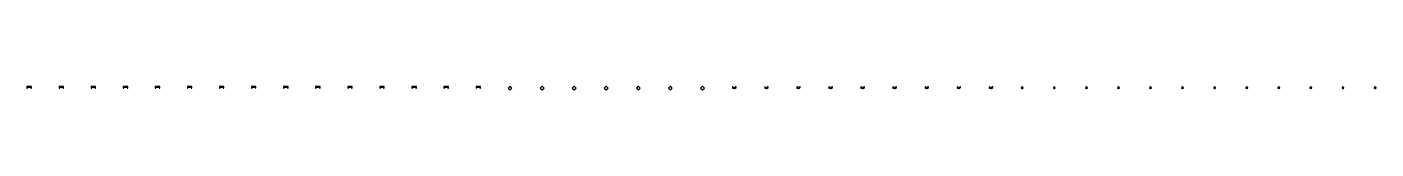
# Model space of a CAD drawing. Extents: x 1000 to 43060, y 940 to 1060.
import ezdxf

# ---------------------------------------------------------------- set-up
doc = ezdxf.new("R2010")
doc.units = 0

msp = doc.modelspace()

# ---------------------------------------------------------------- linework, layer by layer
for points in [[(1000, 1000, 0), (1020, 1000, 0), (1020, 1030, 0), (1120, 1030, 0), (1120, 1000, 0), (1140, 1000, 0), (1140, 1050, 0), (1000, 1050, 0), (1000, 1000, 0)], [(2000, 1000, 0), (2020, 1000, 0), (2020, 1030, 0), (2120, 1030, 0), (2120, 1000, 0), (2140, 1000, 0), (2140, 1050, 0), (2000, 1050, 0), (2000, 1000, 0)], [(3000, 1000, 0), (3020, 1000, 0), (3020, 1030, 0), (3120, 1030, 0), (3120, 1000, 0), (3140, 1000, 0), (3140, 1050, 0), (3000, 1050, 0), (3000, 1000, 0)], [(4000, 1000, 0), (4020, 1000, 0), (4020, 1030, 0), (4120, 1030, 0), (4120, 1000, 0), (4140, 1000, 0), (4140, 1050, 0), (4000, 1050, 0), (4000, 1000, 0)], [(5000, 1000, 0), (5020, 1000, 0), (5020, 1030, 0), (5120, 1030, 0), (5120, 1000, 0), (5140, 1000, 0), (5140, 1050, 0), (5000, 1050, 0), (5000, 1000, 0)], [(6000, 1000, 0), (6020, 1000, 0), (6020, 1030, 0), (6120, 1030, 0), (6120, 1000, 0), (6140, 1000, 0), (6140, 1050, 0), (6000, 1050, 0), (6000, 1000, 0)], [(7000, 1000, 0), (7020, 1000, 0), (7020, 1030, 0), (7120, 1030, 0), (7120, 1000, 0), (7140, 1000, 0), (7140, 1050, 0), (7000, 1050, 0), (7000, 1000, 0)], [(8000, 1000, 0), (8020, 1000, 0), (8020, 1030, 0), (8120, 1030, 0), (8120, 1000, 0), (8140, 1000, 0), (8140, 1050, 0), (8000, 1050, 0), (8000, 1000, 0)], [(9000, 1000, 0), (9020, 1000, 0), (9020, 1030, 0), (9120, 1030, 0), (9120, 1000, 0), (9140, 1000, 0), (9140, 1050, 0), (9000, 1050, 0), (9000, 1000, 0)], [(10000, 1000, 0), (10020, 1000, 0), (10020, 1030, 0), (10120, 1030, 0), (10120, 1000, 0), (10140, 1000, 0), (10140, 1050, 0), (10000, 1050, 0), (10000, 1000, 0)], [(11000, 1000, 0), (11020, 1000, 0), (11020, 1030, 0), (11120, 1030, 0), (11120, 1000, 0), (11140, 1000, 0), (11140, 1050, 0), (11000, 1050, 0), (11000, 1000, 0)], [(12000, 1000, 0), (12020, 1000, 0), (12020, 1030, 0), (12120, 1030, 0), (12120, 1000, 0), (12140, 1000, 0), (12140, 1050, 0), (12000, 1050, 0), (12000, 1000, 0)], [(13000, 1000, 0), (13020, 1000, 0), (13020, 1030, 0), (13120, 1030, 0), (13120, 1000, 0), (13140, 1000, 0), (13140, 1050, 0), (13000, 1050, 0), (13000, 1000, 0)], [(14000, 1000, 0), (14020, 1000, 0), (14020, 1030, 0), (14120, 1030, 0), (14120, 1000, 0), (14140, 1000, 0), (14140, 1050, 0), (14000, 1050, 0), (14000, 1000, 0)], [(15000, 1000, 0), (15020, 1000, 0), (15020, 1030, 0), (15120, 1030, 0), (15120, 1000, 0), (15140, 1000, 0), (15140, 1050, 0), (15000, 1050, 0), (15000, 1000, 0)], [(16000, 1000, 0), (16060, 940, 0), (16120, 1000, 0), (16060, 1060, 0), (16000, 1000, 0)], [(17000, 1000, 0), (17060, 940, 0), (17120, 1000, 0), (17060, 1060, 0), (17000, 1000, 0)], [(18000, 1000, 0), (18060, 940, 0), (18120, 1000, 0), (18060, 1060, 0), (18000, 1000, 0)], [(19000, 1000, 0), (19060, 940, 0), (19120, 1000, 0), (19060, 1060, 0), (19000, 1000, 0)], [(20000, 1000, 0), (20060, 940, 0), (20120, 1000, 0), (20060, 1060, 0), (20000, 1000, 0)], [(21000, 1000, 0), (21060, 940, 0), (21120, 1000, 0), (21060, 1060, 0), (21000, 1000, 0)], [(22000, 1000, 0), (22060, 940, 0), (22120, 1000, 0), (22060, 1060, 0), (22000, 1000, 0)], [(23000, 1000, 0), (23060, 1000, 0), (23060, 980, 0), (23070, 980, 0), (23110, 1020, 0), (23110, 1040, 0), (23080, 1040, 0), (23080, 1010, 0), (23020, 1010, 0), (23020, 1040, 0), (23000, 1040, 0), (23000, 1000, 0)], [(24000, 1000, 0), (24060, 1000, 0), (24060, 980, 0), (24070, 980, 0), (24110, 1020, 0), (24110, 1040, 0), (24080, 1040, 0), (24080, 1010, 0), (24020, 1010, 0), (24020, 1040, 0), (24000, 1040, 0), (24000, 1000, 0)], [(25000, 1000, 0), (25060, 1000, 0), (25060, 980, 0), (25070, 980, 0), (25110, 1020, 0), (25110, 1040, 0), (25080, 1040, 0), (25080, 1010, 0), (25020, 1010, 0), (25020, 1040, 0), (25000, 1040, 0), (25000, 1000, 0)], [(26000, 1000, 0), (26060, 1000, 0), (26060, 980, 0), (26070, 980, 0), (26110, 1020, 0), (26110, 1040, 0), (26080, 1040, 0), (26080, 1010, 0), (26020, 1010, 0), (26020, 1040, 0), (26000, 1040, 0), (26000, 1000, 0)], [(27000, 1000, 0), (27060, 1000, 0), (27060, 980, 0), (27070, 980, 0), (27110, 1020, 0), (27110, 1040, 0), (27080, 1040, 0), (27080, 1010, 0), (27020, 1010, 0), (27020, 1040, 0), (27000, 1040, 0), (27000, 1000, 0)], [(28000, 1000, 0), (28060, 1000, 0), (28060, 980, 0), (28070, 980, 0), (28110, 1020, 0), (28110, 1040, 0), (28080, 1040, 0), (28080, 1010, 0), (28020, 1010, 0), (28020, 1040, 0), (28000, 1040, 0), (28000, 1000, 0)], [(29000, 1000, 0), (29060, 1000, 0), (29060, 980, 0), (29070, 980, 0), (29110, 1020, 0), (29110, 1040, 0), (29080, 1040, 0), (29080, 1010, 0), (29020, 1010, 0), (29020, 1040, 0), (29000, 1040, 0), (29000, 1000, 0)], [(30000, 1000, 0), (30060, 1000, 0), (30060, 980, 0), (30070, 980, 0), (30110, 1020, 0), (30110, 1040, 0), (30080, 1040, 0), (30080, 1010, 0), (30020, 1010, 0), (30020, 1040, 0), (30000, 1040, 0), (30000, 1000, 0)], [(31000, 1000, 0), (31060, 1000, 0), (31060, 980, 0), (31070, 980, 0), (31110, 1020, 0), (31110, 1040, 0), (31080, 1040, 0), (31080, 1010, 0), (31020, 1010, 0), (31020, 1040, 0), (31000, 1040, 0), (31000, 1000, 0)], [(32000, 1000, 0), (32020, 1000, 0), (32020, 980, 0), (32040, 980, 0), (32040, 1000, 0), (32060, 1000, 0), (32060, 1020, 0), (32040, 1020, 0), (32040, 1040, 0), (32020, 1040, 0), (32020, 1020, 0), (32000, 1020, 0), (32000, 1000, 0)], [(33000, 1000, 0), (33020, 1000, 0), (33020, 980, 0), (33040, 980, 0), (33040, 1000, 0), (33060, 1000, 0), (33060, 1020, 0), (33040, 1020, 0), (33040, 1040, 0), (33020, 1040, 0), (33020, 1020, 0), (33000, 1020, 0), (33000, 1000, 0)], [(34000, 1000, 0), (34020, 1000, 0), (34020, 980, 0), (34040, 980, 0), (34040, 1000, 0), (34060, 1000, 0), (34060, 1020, 0), (34040, 1020, 0), (34040, 1040, 0), (34020, 1040, 0), (34020, 1020, 0), (34000, 1020, 0), (34000, 1000, 0)], [(35000, 1000, 0), (35020, 1000, 0), (35020, 980, 0), (35040, 980, 0), (35040, 1000, 0), (35060, 1000, 0), (35060, 1020, 0), (35040, 1020, 0), (35040, 1040, 0), (35020, 1040, 0), (35020, 1020, 0), (35000, 1020, 0), (35000, 1000, 0)], [(36000, 1000, 0), (36020, 1000, 0), (36020, 980, 0), (36040, 980, 0), (36040, 1000, 0), (36060, 1000, 0), (36060, 1020, 0), (36040, 1020, 0), (36040, 1040, 0), (36020, 1040, 0), (36020, 1020, 0), (36000, 1020, 0), (36000, 1000, 0)], [(37000, 1000, 0), (37020, 1000, 0), (37020, 980, 0), (37040, 980, 0), (37040, 1000, 0), (37060, 1000, 0), (37060, 1020, 0), (37040, 1020, 0), (37040, 1040, 0), (37020, 1040, 0), (37020, 1020, 0), (37000, 1020, 0), (37000, 1000, 0)], [(38000, 1000, 0), (38020, 1000, 0), (38020, 980, 0), (38040, 980, 0), (38040, 1000, 0), (38060, 1000, 0), (38060, 1020, 0), (38040, 1020, 0), (38040, 1040, 0), (38020, 1040, 0), (38020, 1020, 0), (38000, 1020, 0), (38000, 1000, 0)], [(39000, 1000, 0), (39020, 1000, 0), (39020, 980, 0), (39040, 980, 0), (39040, 1000, 0), (39060, 1000, 0), (39060, 1020, 0), (39040, 1020, 0), (39040, 1040, 0), (39020, 1040, 0), (39020, 1020, 0), (39000, 1020, 0), (39000, 1000, 0)], [(40000, 1000, 0), (40020, 1000, 0), (40020, 980, 0), (40040, 980, 0), (40040, 1000, 0), (40060, 1000, 0), (40060, 1020, 0), (40040, 1020, 0), (40040, 1040, 0), (40020, 1040, 0), (40020, 1020, 0), (40000, 1020, 0), (40000, 1000, 0)], [(41000, 1000, 0), (41020, 1000, 0), (41020, 980, 0), (41040, 980, 0), (41040, 1000, 0), (41060, 1000, 0), (41060, 1020, 0), (41040, 1020, 0), (41040, 1040, 0), (41020, 1040, 0), (41020, 1020, 0), (41000, 1020, 0), (41000, 1000, 0)], [(42000, 1000, 0), (42020, 1000, 0), (42020, 980, 0), (42040, 980, 0), (42040, 1000, 0), (42060, 1000, 0), (42060, 1020, 0), (42040, 1020, 0), (42040, 1040, 0), (42020, 1040, 0), (42020, 1020, 0), (42000, 1020, 0), (42000, 1000, 0)], [(43000, 1000, 0), (43020, 1000, 0), (43020, 980, 0), (43040, 980, 0), (43040, 1000, 0), (43060, 1000, 0), (43060, 1020, 0), (43040, 1020, 0), (43040, 1040, 0), (43020, 1040, 0), (43020, 1020, 0), (43000, 1020, 0), (43000, 1000, 0)]]:
    msp.add_polyline3d(points)

doc.saveas('drawing.dxf')
